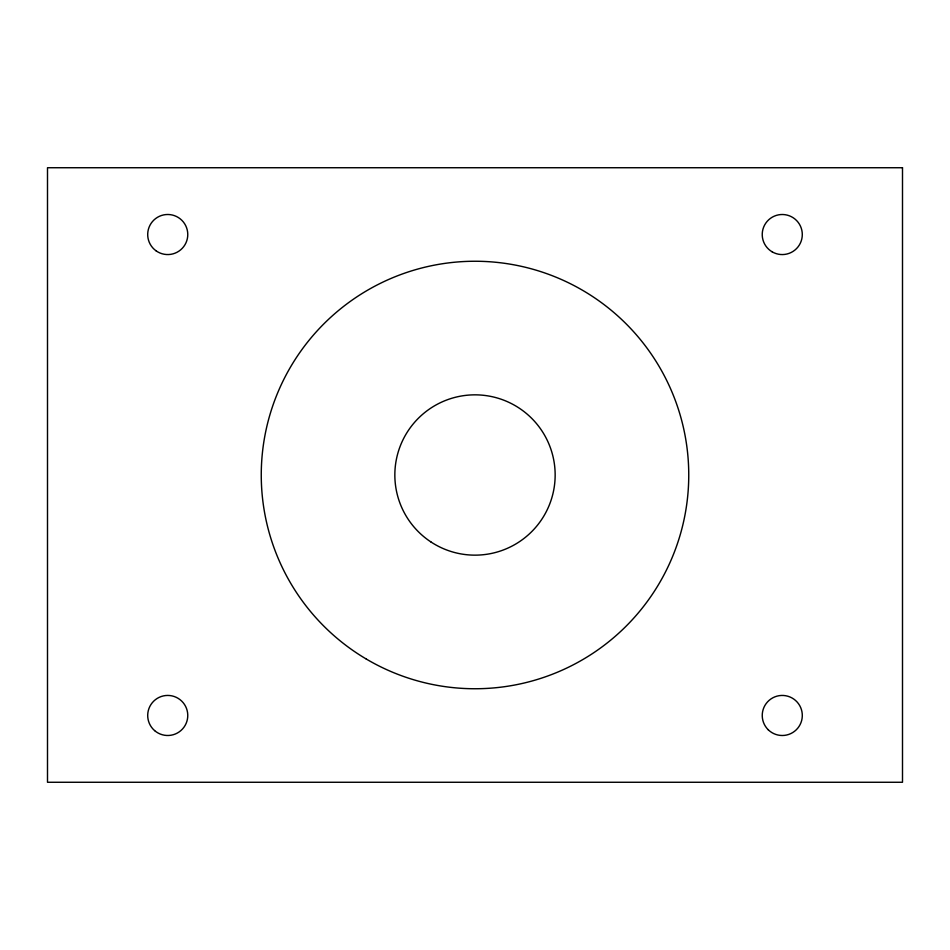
<?xml version="1.0" encoding="UTF-8"?>
<svg xmlns="http://www.w3.org/2000/svg" width="950" height="950" viewBox="0 0 950 950"><rect width="100%" height="100%" fill="white"/><g stroke="black" fill="none" stroke-linecap="round" stroke-linejoin="round"><path stroke-width="1.43" d="M902.5 167.734L47.5 167.734L47.5 782.266L902.5 782.266L902.5 167.734M772.207 251.869A20.045 20.045 0 0 0 802.299 234.579A20.045 20.045 0 0 0 772.279 217.158A20.045 20.045 0 0 0 772.207 251.869M156.121 250.859A20.045 20.045 0 0 0 187.684 236.431A20.045 20.045 0 0 0 159.398 216.303A20.045 20.045 0 0 0 156.121 250.859M154.612 730.609A20.045 20.045 0 0 0 187.411 719.257A20.045 20.045 0 0 0 161.179 696.528A20.045 20.045 0 0 0 154.612 730.609M768.253 729.79A20.045 20.045 0 0 0 801.681 720.444A20.045 20.045 0 0 0 776.874 696.172A20.045 20.045 0 0 0 768.253 729.79M366.272 659.027A213.75 213.75 0 0 0 688.738 477.149A213.75 213.75 0 0 0 369.989 288.824A213.75 213.75 0 0 0 366.272 659.027M430.896 541.928A80.156 80.156 0 0 0 555.014 479.726A80.156 80.156 0 0 0 439.09 403.334A80.156 80.156 0 0 0 430.896 541.928"/></g></svg>
